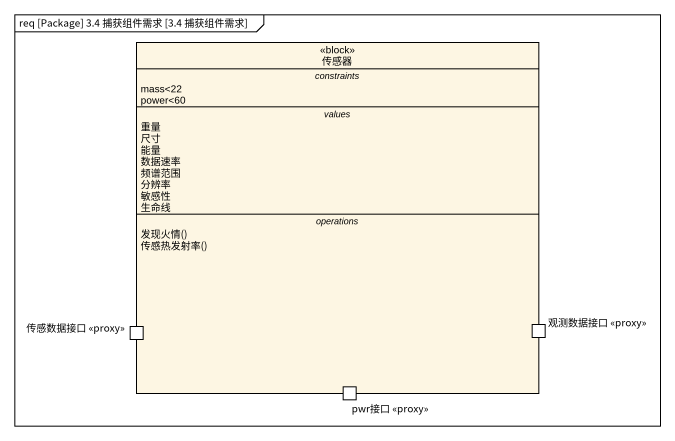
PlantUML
@startuml
mainframe req [Package] 3.4 捕获组件需求 [3.4 捕获组件需求]
hide circle
hide empty members
class 传感器 <<block>> {
  -- constraints --
  mass<22
  power<60
  -- values --
  重量
  尺寸
  能量
  数据速率
  频谱范围
  分辨率
  敏感性
  生命线
  -- operations --
  发现火情()
  传感热发射率()
  -- ports --
  观测数据接口 <<proxy>>
  pwr接口 <<proxy>>
  传感数据接口 <<proxy>>
}
@enduml
